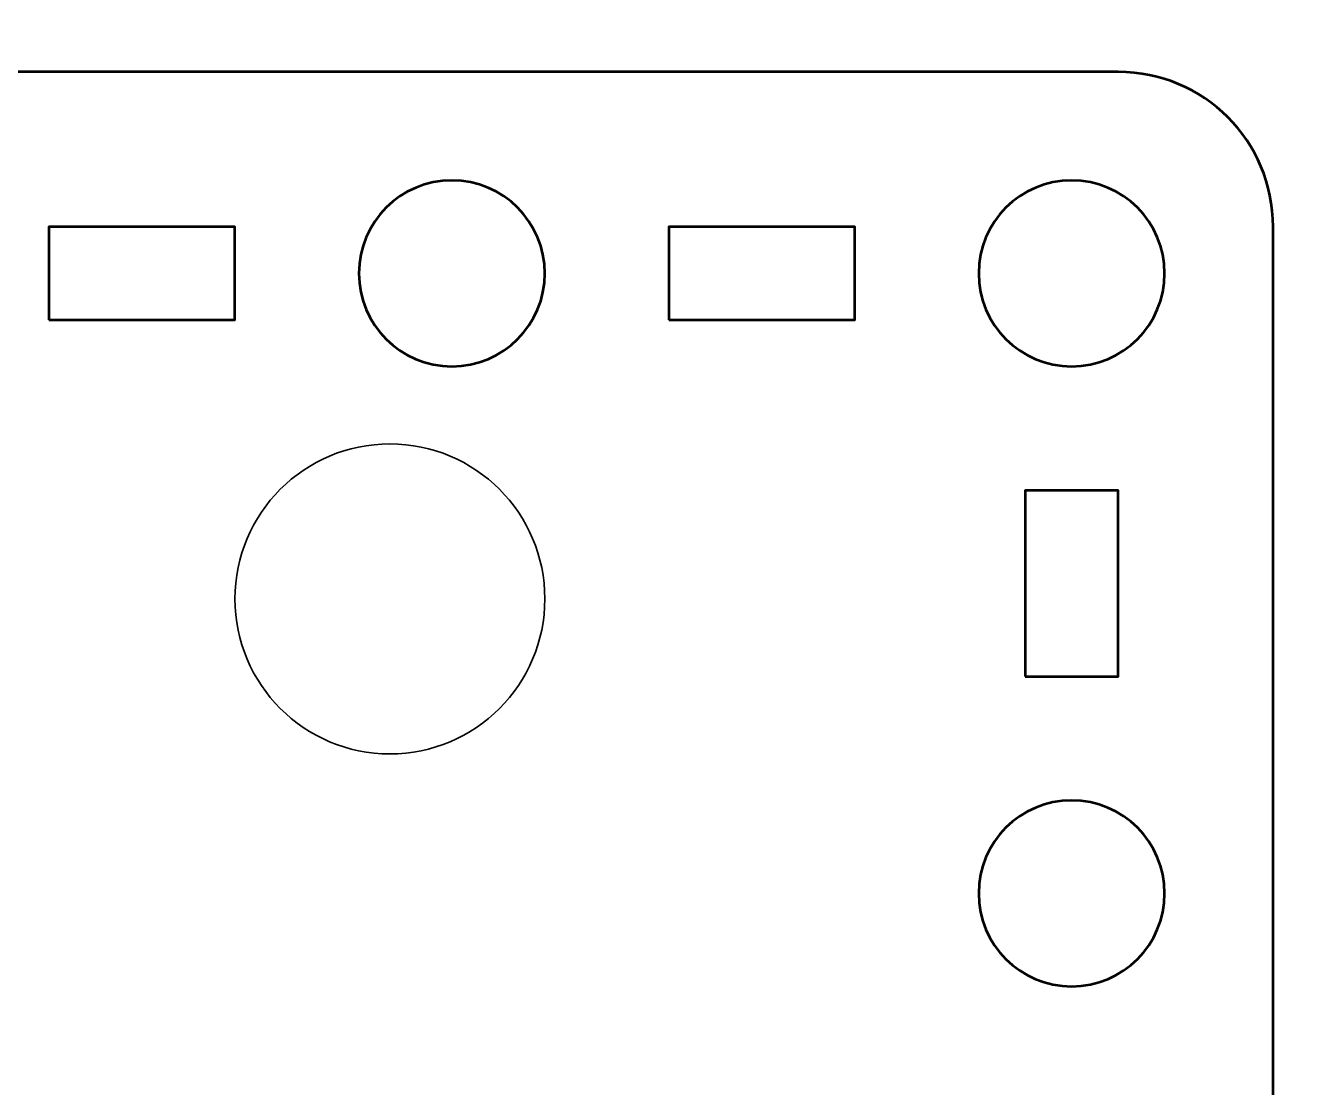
# Model space of a CAD drawing. Header units: centimetres. Extents: x -21 to 0, y -29.7 to 0.
# Drawn here: x -17.476 to -13.381, y -18.276 to -14.85 of the extents above; entities that cross this region are included whole.
import ezdxf

# ---------------------------------------------------------------- set-up
doc = ezdxf.new("R2010")
doc.units = ezdxf.units.CM
doc.header["$MEASUREMENT"] = 0
doc.layers.add('Layer 1', color=7, linetype='Continuous')

msp = doc.modelspace()

# ---------------------------------------------------------------- linework, layer by layer
at = {"layer": 'Layer 1', "color": 250, "lineweight": 35}
msp.add_ellipse((-16.30003, -16.70001), major_axis=(0, 0.5), ratio=1, dxfattribs=at)
at = {"layer": 'Layer 1', "color": 22, "lineweight": 53}
msp.add_open_spline([(-21, -29.19991), (-21, -29.19991), (-21, -0.49996), (-21, -0.49996), (-21, -0.49996), (-21, -0.22299), (-20.77691, 0), (-20.49991, 0), (-20.49991, 0), (-20.49991, 0), (-0.5001, 0), (-0.5001, 0), (-0.5001, 0), (-0.22296, 0), (0, -0.22299), (0, -0.49996), (0, -0.49996), (0, -0.49996), (0, -29.19991), (0, -29.19991), (0, -29.19991), (0, -29.47691), (-0.22296, -29.7), (-0.5001, -29.7), (-0.5001, -29.7), (-0.5001, -29.7), (-20.49991, -29.7), (-20.49991, -29.7), (-20.49991, -29.7), (-20.77691, -29.7), (-21, -29.47691), (-21, -29.19991)], degree=3, knots=[0, 0, 0, 0, 0.125, 0.125, 0.125, 0.125, 0.25, 0.25, 0.25, 0.25, 0.375, 0.375, 0.375, 0.375, 0.5, 0.5, 0.5, 0.5, 0.625, 0.625, 0.625, 0.625, 0.75, 0.75, 0.75, 0.75, 0.875, 0.875, 0.875, 0.875, 1, 1, 1, 1], dxfattribs=at)
at = {"layer": 'Layer 1', "color": 114, "lineweight": 53}
msp.add_open_spline([(-18.75006, -25.79993), (-18.75006, -25.79993), (-18.75006, -15.49995), (-18.75006, -15.49995), (-18.75006, -15.49995), (-18.75006, -15.22295), (-18.52697, -14.99999), (-18.24997, -14.99999), (-18.24997, -14.99999), (-18.24997, -14.99999), (-13.9501, -14.99999), (-13.9501, -14.99999), (-13.9501, -14.99999), (-13.67296, -14.99999), (-13.45, -15.22295), (-13.45, -15.49995), (-13.45, -15.49995), (-13.45, -15.49995), (-13.45, -25.79993), (-13.45, -25.79993), (-13.45, -25.79993), (-13.45, -26.07693), (-13.67296, -26.30003), (-13.9501, -26.30003), (-13.9501, -26.30003), (-13.9501, -26.30003), (-18.24997, -26.30003), (-18.24997, -26.30003), (-18.24997, -26.30003), (-18.52697, -26.30003), (-18.75006, -26.07693), (-18.75006, -25.79993)], degree=3, knots=[0, 0, 0, 0, 0.125, 0.125, 0.125, 0.125, 0.25, 0.25, 0.25, 0.25, 0.375, 0.375, 0.375, 0.375, 0.5, 0.5, 0.5, 0.5, 0.625, 0.625, 0.625, 0.625, 0.75, 0.75, 0.75, 0.75, 0.875, 0.875, 0.875, 0.875, 1, 1, 1, 1], dxfattribs=at)
at = {"layer": 'Layer 1', "lineweight": 53}
for points in [[(-16.09996, -15.35002), (-15.93433, -15.35002), (-15.79996, -15.48436), (-15.79996, -15.64998), (-15.79996, -15.64998), (-15.79996, -15.81565), (-15.93433, -15.94999), (-16.09996, -15.94999), (-16.09996, -15.94999), (-16.26573, -15.94999), (-16.39996, -15.81565), (-16.39996, -15.64998), (-16.39996, -15.64998), (-16.39996, -15.48436), (-16.26573, -15.35002), (-16.09996, -15.35002)], [(-14.10003, -15.35002), (-13.93436, -15.35002), (-13.80003, -15.48436), (-13.80003, -15.64998), (-13.80003, -15.64998), (-13.80003, -15.81565), (-13.93436, -15.94999), (-14.10003, -15.94999), (-14.10003, -15.94999), (-14.26566, -15.94999), (-14.40003, -15.81565), (-14.40003, -15.64998), (-14.40003, -15.64998), (-14.40003, -15.48436), (-14.26566, -15.35002), (-14.10003, -15.35002)], [(-17.40002, -15.79992), (-17.40002, -15.79992), (-17.40002, -15.49991), (-17.40002, -15.49991), (-17.40002, -15.49991), (-17.40002, -15.49991), (-16.80001, -15.49991), (-16.80001, -15.49991), (-16.80001, -15.49991), (-16.80001, -15.49991), (-16.80001, -15.79992), (-16.80001, -15.79992), (-16.80001, -15.79992), (-16.80001, -15.79992), (-17.40002, -15.79992), (-17.40002, -15.79992)], [(-15.40005, -15.79992), (-15.40005, -15.79992), (-15.40005, -15.49991), (-15.40005, -15.49991), (-15.40005, -15.49991), (-15.40005, -15.49991), (-14.80005, -15.49991), (-14.80005, -15.49991), (-14.80005, -15.49991), (-14.80005, -15.49991), (-14.80005, -15.79992), (-14.80005, -15.79992), (-14.80005, -15.79992), (-14.80005, -15.79992), (-15.40005, -15.79992), (-15.40005, -15.79992)], [(-14.2501, -16.95004), (-14.2501, -16.95004), (-14.2501, -16.35004), (-14.2501, -16.35004), (-14.2501, -16.35004), (-14.2501, -16.35004), (-13.9501, -16.35004), (-13.9501, -16.35004), (-13.9501, -16.35004), (-13.9501, -16.35004), (-13.9501, -16.95004), (-13.9501, -16.95004), (-13.9501, -16.95004), (-13.9501, -16.95004), (-14.2501, -16.95004), (-14.2501, -16.95004)], [(-14.10003, -17.34995), (-13.93436, -17.34995), (-13.80003, -17.48432), (-13.80003, -17.64995), (-13.80003, -17.64995), (-13.80003, -17.81572), (-13.93436, -17.94995), (-14.10003, -17.94995), (-14.10003, -17.94995), (-14.26566, -17.94995), (-14.40003, -17.81572), (-14.40003, -17.64995), (-14.40003, -17.64995), (-14.40003, -17.48432), (-14.26566, -17.34995), (-14.10003, -17.34995)]]:
    msp.add_open_spline(points, degree=3, knots=[0, 0, 0, 0, 0.25, 0.25, 0.25, 0.25, 0.5, 0.5, 0.5, 0.5, 0.75, 0.75, 0.75, 0.75, 1, 1, 1, 1], dxfattribs=at)

doc.saveas('drawing.dxf')
